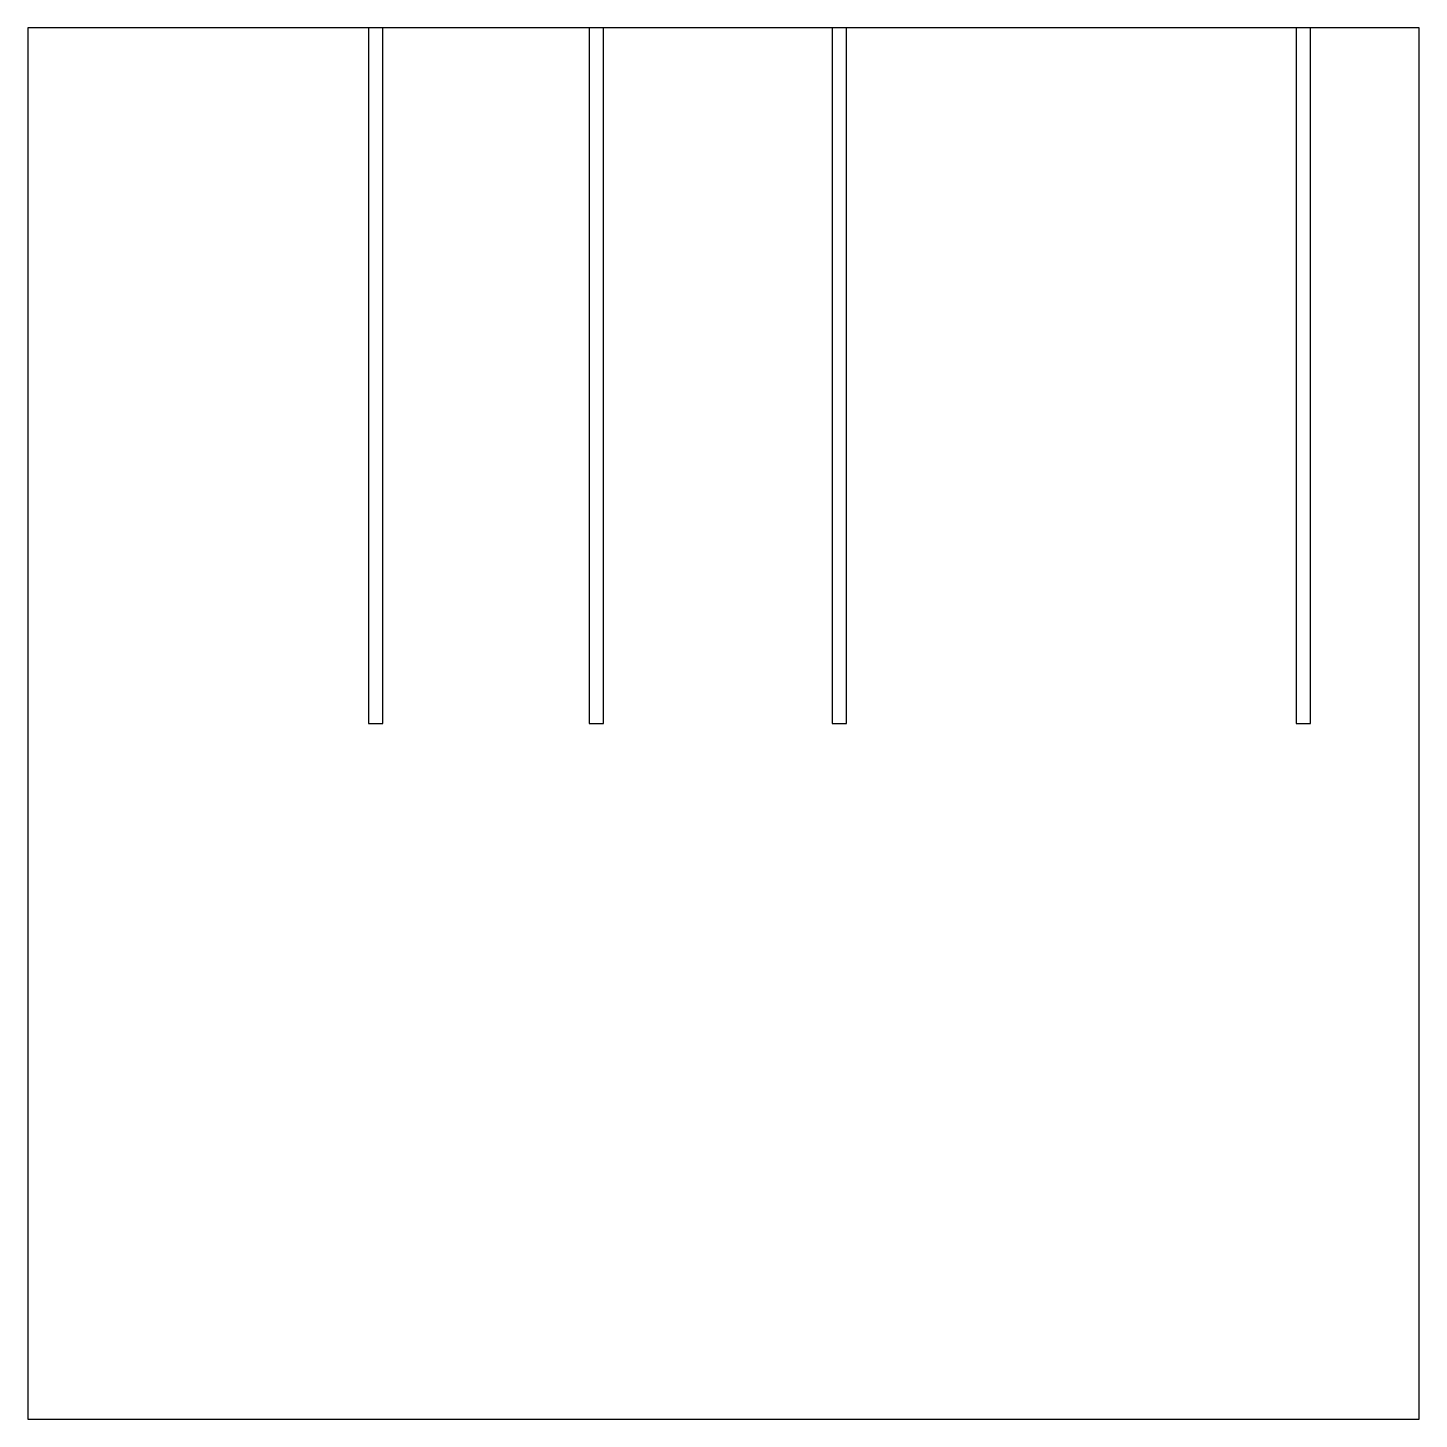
# Model space of a CAD drawing. Header units: millimetres. Extents: x 0 to 300, y 0 to 300.
import ezdxf

# ---------------------------------------------------------------- set-up
doc = ezdxf.new("R2010")
doc.units = ezdxf.units.MM
doc.layers.add('OUTLINE', color=5, linetype='Continuous')
doc.layers.add('SLOT', color=1, linetype='Continuous')

msp = doc.modelspace()

# ---------------------------------------------------------------- linework, layer by layer
at = {"layer": 'OUTLINE'}
msp.add_lwpolyline([(0, 0), (300, 0), (300, 300), (0, 300), (0, 0)], close=True, dxfattribs=at)
at = {"layer": 'SLOT'}
for points in [[(73.45, 150), (76.55, 150), (76.55, 300), (73.45, 300), (73.45, 150)], [(121, 150), (124.1, 150), (124.1, 300), (121, 300), (121, 150)], [(173.45, 150), (176.55, 150), (176.55, 300), (173.45, 300), (173.45, 150)], [(273.45, 150), (276.55, 150), (276.55, 300), (273.45, 300), (273.45, 150)]]:
    msp.add_lwpolyline(points, close=True, dxfattribs=at)

doc.saveas('drawing.dxf')
